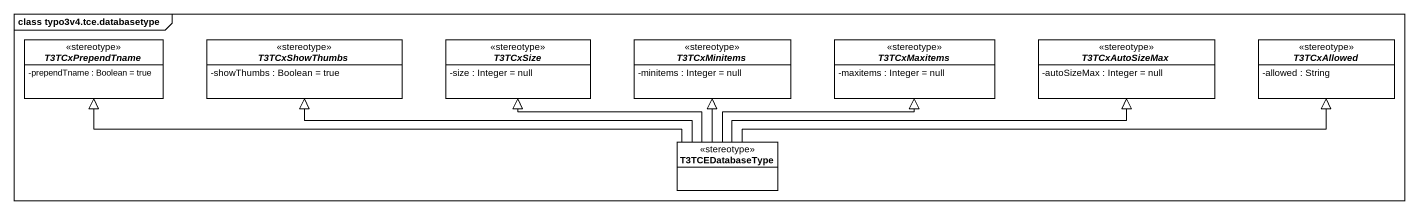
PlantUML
@startuml
mainframe class typo3v4.tce.databasetype
hide circle
hide empty members
skinparam classAttributeIconSize 0
abstract class T3TCxPrependTname <<stereotype>> {
  -prependTname : Boolean = true
}
abstract class T3TCxShowThumbs <<stereotype>> {
  -showThumbs : Boolean = true
}
abstract class T3TCxSize <<stereotype>> {
  -size : Integer = null
}
abstract class T3TCxMinitems <<stereotype>> {
  -minitems : Integer = null
}
abstract class T3TCxMaxitems <<stereotype>> {
  -maxitems : Integer = null
}
abstract class T3TCxAutoSizeMax <<stereotype>> {
  -autoSizeMax : Integer = null
}
abstract class T3TCxAllowed <<stereotype>> {
  -allowed : String
}
class T3TCEDatabaseType <<stereotype>>
T3TCEDatabaseType -left-|> T3TCxPrependTname
T3TCEDatabaseType -left-|> T3TCxShowThumbs
T3TCEDatabaseType -left-|> T3TCxSize
T3TCEDatabaseType -up-|> T3TCxMinitems
T3TCEDatabaseType -right-|> T3TCxMaxitems
T3TCEDatabaseType -right-|> T3TCxAutoSizeMax
T3TCEDatabaseType -right-|> T3TCxAllowed
@enduml
